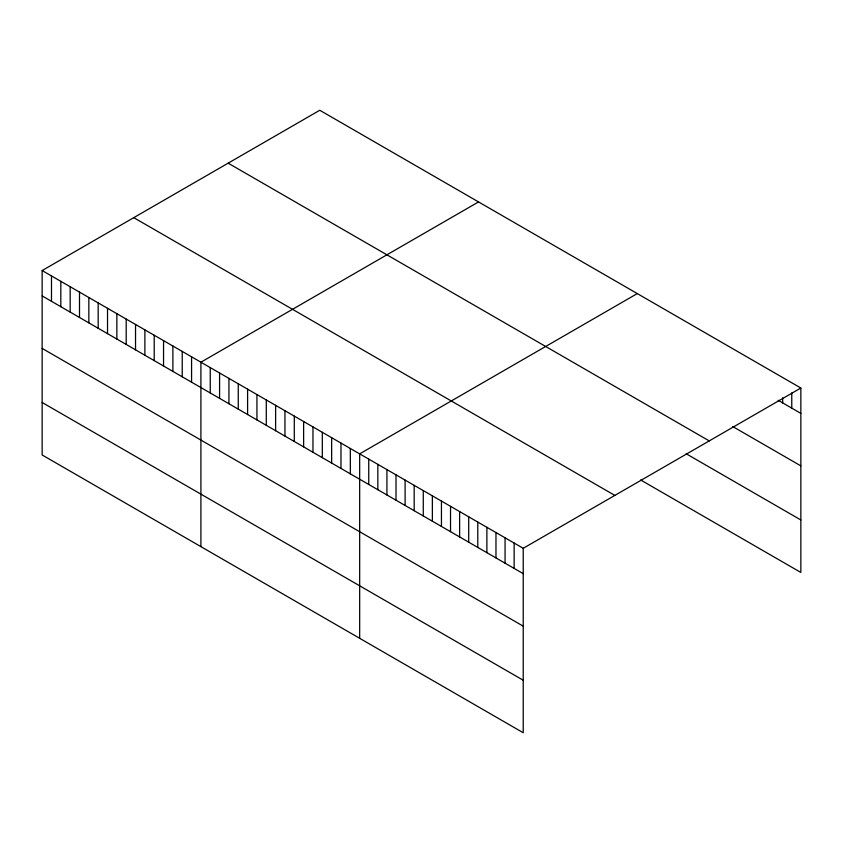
<?xml version="1.0" encoding="UTF-8"?>
<svg xmlns="http://www.w3.org/2000/svg" width="843" height="843" viewBox="0 0 843 843"><rect width="100%" height="100%" fill="white"/><g stroke="black" fill="none" stroke-linecap="round" stroke-linejoin="round"><path stroke-width="1.26" d="M42.15 270.55L523.229 548.298L523.229 732.736L42.15 454.978L42.15 270.55L319.771 110.264L800.85 388.022L800.85 572.45L640.691 479.983M478.529 201.93L200.908 362.205L200.908 546.643M637.287 293.585L359.666 453.861L359.666 638.299M523.229 548.298L800.85 388.022M778.131 400.267L800.85 413.386M732.693 426.526L800.85 465.873M228.158 163.163L709.237 440.91M686.128 453.724L800.85 519.962M133.763 217.652L614.842 495.41M42.15 295.914L523.229 573.661M42.15 348.412L523.229 626.159M42.15 402.49L523.229 680.238M791.767 392.922L791.767 408.138M782.673 397.822L782.673 402.891M514.146 543.05L514.146 568.424M505.062 537.802L505.062 563.177M495.969 532.565L495.969 557.929M486.885 527.318L486.885 552.681M477.791 522.07L477.791 547.434M468.708 516.822L468.708 542.186M459.625 511.575L459.625 536.938M450.531 506.327L450.531 531.691M441.447 501.079L441.447 526.443M432.364 495.832L432.364 521.206M423.27 490.594L423.27 515.958M414.187 485.347L414.187 510.71M405.104 480.099L405.104 505.463M396.01 474.851L396.01 500.215M386.926 469.604L386.926 494.967M377.843 464.356L377.843 489.72M368.749 459.108L368.749 484.472M350.33 448.476L350.33 473.84M340.983 443.081L340.983 468.445M331.647 437.686L331.647 463.06M322.311 432.301L322.311 457.665M312.974 426.906L312.974 452.269M303.628 421.511L303.628 446.885M294.291 416.126L294.291 441.49M284.955 410.731L284.955 436.094M275.619 405.335L275.619 430.71M266.283 399.951L266.283 425.315M256.936 394.556L256.936 419.919M247.6 389.16L247.6 414.535M238.263 383.776L238.263 409.14M228.927 378.381L228.927 403.744M219.58 372.996L219.58 398.36M210.244 367.601L210.244 392.964M191.572 356.821L191.572 382.185M182.225 351.426L182.225 376.789M172.889 346.03L172.889 371.394M163.553 340.646L163.553 366.01M154.216 335.251L154.216 360.614M144.88 329.855L144.88 355.219M135.533 324.471L135.533 349.834M126.197 319.075L126.197 344.439M116.861 313.68L116.861 339.044M107.525 308.296L107.525 333.659M98.178 302.9L98.178 328.264M88.842 297.505L88.842 322.869M79.505 292.121L79.505 317.484M70.169 286.725L70.169 312.089M60.822 281.33L60.822 306.694M51.486 275.946L51.486 301.309"/></g></svg>
